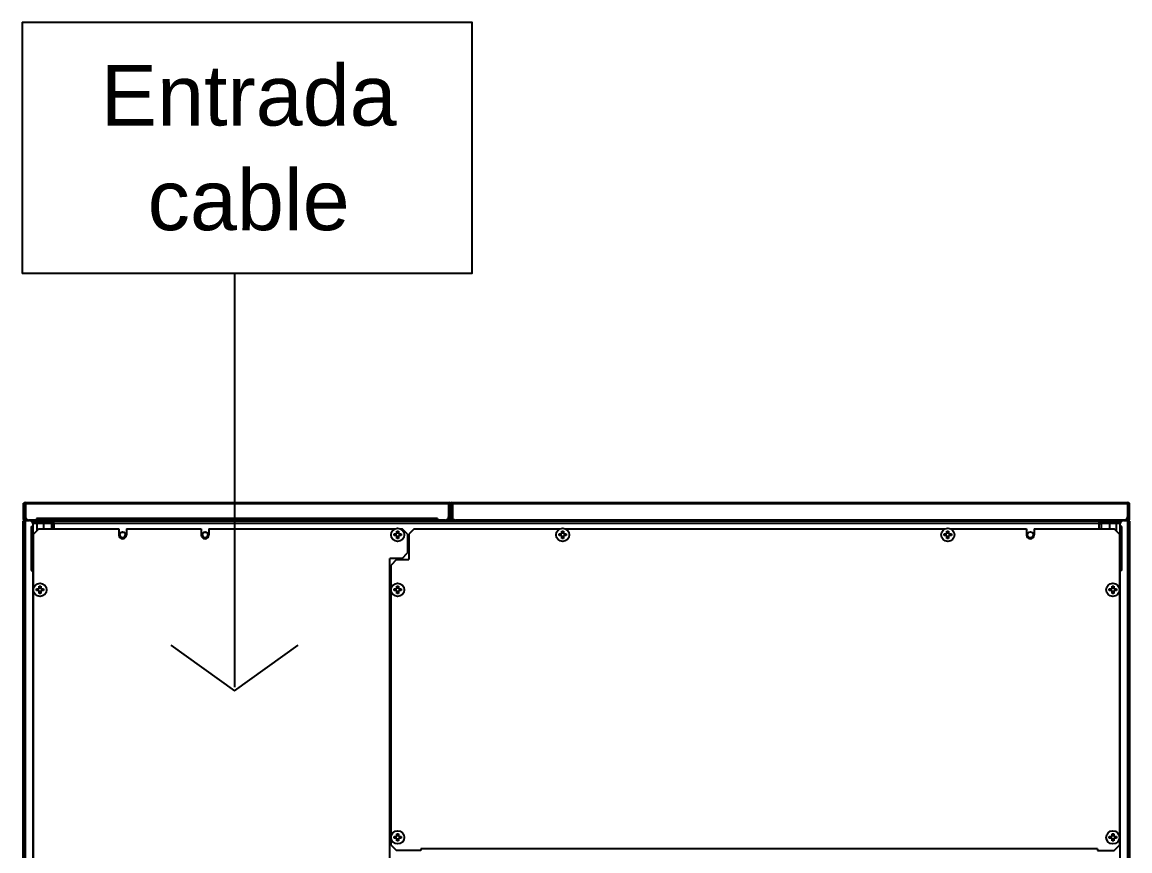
# Model space of a CAD drawing. Header units: millimetres. Extents: x -3 to 101, y -1 to 134.
# Drawn here: x -0.1 to 100.6, y 58.4 to 133.8 of the extents above; entities that cross this region are included whole.
import ezdxf
from ezdxf.enums import TextEntityAlignment as Align

# ---------------------------------------------------------------- set-up
doc = ezdxf.new("R2010")
doc.units = ezdxf.units.MM
doc.layers.add('DIMENSIONES', color=130, linetype='Continuous', lineweight=5)
doc.styles.get("Standard").update_dxf_attribs({"font": 'arial.ttf'})

msp = doc.modelspace()

# ---------------------------------------------------------------- linework, layer by layer
at = {"color": 7}
for p, q in [((-0.09, 133.75), (-0.09, 110.92)), ((19.22, 110.92), (19.22, 73.29)), ((13.44, 77.12), (19.22, 72.97)), ((19.22, 72.97), (24.99, 77.12)), ((36.14, 58.45), (33.94, 58.45)), ((97.64, 58.45), (99.14, 58.45))]:
    msp.add_line(p, q, dxfattribs=at)
for p, q in [((0.04, 88.54), (0.04, 90.02)), ((0.08, 90.02), (0.04, 90.02)), ((0.07, 89.88), (0.04, 89.88)), ((0.07, 88.6), (0.07, 89.96)), ((0.07, 89.96), (0.19, 89.96)), ((0.19, 88.74), (0.19, 89.96)), ((0.21, 89.88), (0.19, 89.88)), ((0.21, 90.1), (0.21, 89.98)), ((0.21, 90.1), (38.68, 90.1)), ((0.21, 88.72), (0.21, 89.98)), ((0.21, 89.98), (0.22, 89.98)), ((0.21, 89.96), (0.22, 89.96)), ((0.22, 90.1), (0.22, 88.78)), ((38.67, 89.96), (0.22, 89.96)), ((38.67, 90.1), (38.67, 88.78)), ((38.68, 89.98), (38.67, 89.98)), ((38.7, 89.88), (38.67, 89.88)), ((38.68, 90.1), (38.68, 89.98)), ((38.7, 89.96), (38.7, 88.74)), ((38.82, 89.96), (38.7, 89.96)), ((38.87, 90.02), (38.81, 90.02)), ((38.82, 89.96), (38.82, 88.6)), ((38.86, 89.88), (38.82, 89.88)), ((38.86, 88.59), (38.86, 89.96)), ((38.86, 89.96), (38.98, 89.96)), ((38.98, 88.59), (38.98, 89.96)), ((39.01, 89.88), (38.98, 89.88)), ((39, 90.1), (39, 89.98)), ((39, 90.1), (100.37, 90.1)), ((39, 89.98), (39.01, 89.98)), ((39.01, 90.1), (39.01, 88.78)), ((100.36, 89.96), (39.01, 89.96)), ((100.36, 90.1), (100.36, 88.78)), ((100.37, 89.98), (100.36, 89.98)), ((100.36, 89.96), (100.37, 89.96)), ((100.37, 90.1), (100.37, 89.98)), ((100.37, 89.97), (100.37, 88.72)), ((100.39, 89.88), (100.37, 89.88)), ((100.51, 89.96), (100.39, 89.96)), ((100.39, 89.96), (100.39, 88.74)), ((100.54, 90.02), (100.5, 90.02)), ((100.51, 89.96), (100.51, 88.6)), ((100.54, 89.88), (100.51, 89.88)), ((100.54, 88.54), (100.54, 90.02)), ((0.07, 88.74), (0.19, 88.74)), ((0.19, 88.6), (0.07, 88.6)), ((0.21, 88.6), (0.21, 88.72)), ((0.23, 88.72), (0.21, 88.72)), ((0.21, 88.6), (0.21, 88.48)), ((0.28, 88.6), (0.21, 88.6)), ((0.21, 88.6), (0.28, 88.6)), ((1.22, 88.62), (1.22, 88.48)), ((37.67, 88.62), (1.22, 88.62)), ((37.67, 88.62), (37.67, 88.48)), ((38.68, 88.6), (38.61, 88.6)), ((38.68, 88.72), (38.66, 88.72)), ((38.67, 88.78), (38.67, 88.72)), ((38.67, 88.6), (38.67, 88.57)), ((38.68, 88.6), (38.68, 88.72)), ((38.82, 88.74), (38.7, 88.74)), ((38.7, 88.6), (38.82, 88.6)), ((38.98, 88.59), (38.86, 88.59)), ((39.01, 88.62), (39.01, 88.78)), ((39.01, 88.64), (39.05, 88.64)), ((39.01, 88.5), (39.01, 88.62)), ((39.06, 88.62), (39.01, 88.62)), ((100.37, 88.6), (100.3, 88.6)), ((100.37, 88.72), (100.35, 88.72)), ((100.37, 88.6), (100.37, 88.72)), ((100.37, 88.6), (100.37, 88.48)), ((100.51, 88.74), (100.39, 88.74)), ((100.39, 88.6), (100.51, 88.6)), ((0, 3.4), (0, 88.4)), ((0, 88.4), (0.07, 88.4)), ((0, 88.1), (0.07, 88.1)), ((0.04, 88.54), (0.09, 88.54)), ((0.07, 3.34), (0.07, 88.46)), ((0.07, 88.46), (0.19, 88.46)), ((0.07, 88.45), (0.57, 88.45)), ((0.19, 88.46), (0.19, 88.45)), ((0.19, 88.45), (0.19, 3.35)), ((0.21, 88.48), (0.52, 88.48)), ((38.37, 88.48), (0.52, 88.48)), ((0.73, 88.4), (2.57, 88.4)), ((0.73, 87.9), (0.73, 83.9)), ((0.73, 87.9), (0.87, 87.9)), ((0.87, 88.2), (2.57, 88.2)), ((0.87, 88.15), (0.87, 3.65)), ((1.44, 87.7), (0.94, 87.2)), ((1.24, 88.2), (1.24, 87.55)), ((1.44, 87.7), (8.69, 87.7)), ((1.84, 88.2), (1.84, 87.7)), ((2.57, 88.4), (2.57, 88.2)), ((2.57, 88.4), (2.79, 88.4)), ((2.59, 88.18), (2.59, 87.7)), ((2.79, 88.18), (2.59, 88.18)), ((2.74, 88.48), (2.74, 88.4)), ((2.79, 88.4), (2.79, 88.48)), ((2.79, 87.7), (2.79, 88.4)), ((97.79, 88.4), (2.79, 88.4)), ((2.79, 88.18), (2.79, 87.7)), ((97.79, 88.18), (2.79, 88.18)), ((2.99, 88.4), (2.99, 88.48)), ((3.71, 88.48), (3.71, 88.4)), ((4.31, 88.48), (4.31, 88.4)), ((7.89, 88.48), (7.89, 88.4)), ((8.69, 87.7), (8.69, 87.15)), ((9.39, 87.7), (9.39, 87.15)), ((9.39, 87.7), (16.19, 87.7)), ((12.69, 88.4), (12.69, 88.48)), ((15.29, 88.48), (15.29, 88.4)), ((16.19, 87.7), (16.19, 87.15)), ((16.89, 87.7), (16.89, 87.15)), ((16.89, 87.7), (33.8, 87.7)), ((20.29, 88.4), (20.29, 88.48)), ((22.89, 88.48), (22.89, 88.4)), ((27.69, 88.4), (27.69, 88.48)), ((32.98, 88.48), (32.98, 88.45)), ((38.84, 88.45), (32.98, 88.45)), ((33.28, 88.48), (33.28, 88.45)), ((34.28, 87.7), (34.44, 87.7)), ((34.94, 87.2), (34.44, 87.7)), ((35.54, 87.7), (35.04, 87.2)), ((35.29, 88.4), (35.29, 88.45)), ((35.49, 88.4), (35.49, 88.45)), ((35.54, 87.7), (48.8, 87.7)), ((36.21, 88.45), (36.21, 88.4)), ((36.81, 88.45), (36.81, 88.4)), ((38.84, 88.57), (38.58, 88.57)), ((38.84, 88.45), (38.84, 88.57)), ((39.01, 88.54), (38.97, 88.54)), ((39.2, 88.5), (39.01, 88.5)), ((39.01, 88.5), (39.2, 88.5)), ((100.06, 88.48), (39.31, 88.48)), ((49.28, 87.7), (83.8, 87.7)), ((84.28, 87.7), (91.19, 87.7)), ((91.19, 87.7), (91.19, 87.15)), ((91.89, 87.7), (91.89, 87.15)), ((91.89, 87.7), (99.14, 87.7)), ((97.79, 87.7), (97.79, 88.4)), ((97.79, 88.18), (97.99, 88.18)), ((97.79, 87.7), (97.79, 88.18)), ((97.99, 87.7), (97.99, 88.18)), ((98.01, 88.4), (99.85, 88.4)), ((98.01, 88.4), (98.01, 88.2)), ((98.01, 88.2), (99.71, 88.2)), ((98.74, 88.2), (98.74, 87.7)), ((99.64, 87.2), (99.14, 87.7)), ((99.34, 88.2), (99.34, 87.53)), ((99.71, 3.65), (99.71, 88.15)), ((99.85, 87.9), (99.71, 87.9)), ((99.85, 83.9), (99.85, 87.9)), ((100.01, 88.45), (100.51, 88.45)), ((100.37, 88.48), (100.06, 88.48)), ((100.51, 88.46), (100.39, 88.46)), ((100.39, 88.46), (100.39, 88.45)), ((100.39, 3.35), (100.39, 88.45)), ((100.54, 88.54), (100.49, 88.54)), ((100.51, 3.34), (100.51, 88.46)), ((100.58, 88.4), (100.51, 88.4)), ((100.58, 88.1), (100.51, 88.1)), ((100.58, 3.4), (100.58, 88.4)), ((0.94, 49.2), (0.94, 87.2)), ((1.24, 87.55), (1.26, 87.52)), ((8.79, 87.15), (8.77, 87.15)), ((8.79, 87.14), (8.77, 87.14)), ((8.9, 86.94), (8.89, 86.92)), ((9.18, 86.94), (9.19, 86.92)), ((9.29, 87.15), (9.31, 87.15)), ((9.29, 87.14), (9.31, 87.14)), ((16.29, 87.15), (16.27, 87.15)), ((16.29, 87.14), (16.27, 87.14)), ((16.4, 86.94), (16.39, 86.92)), ((16.68, 86.94), (16.69, 86.92)), ((16.79, 87.15), (16.81, 87.15)), ((16.79, 87.14), (16.81, 87.14)), ((33.71, 87.08), (33.71, 87.23)), ((33.71, 87.23), (33.96, 87.23)), ((33.96, 87.08), (33.71, 87.08)), ((33.96, 87.23), (33.96, 87.48)), ((33.96, 87.48), (34.11, 87.48)), ((33.96, 86.83), (33.96, 87.08)), ((34.11, 86.83), (33.96, 86.83)), ((34.11, 87.48), (34.11, 87.23)), ((34.11, 87.23), (34.36, 87.23)), ((34.11, 87.08), (34.11, 86.83)), ((34.36, 87.08), (34.11, 87.08)), ((34.36, 87.23), (34.36, 87.08)), ((34.94, 87.2), (34.94, 85.5)), ((35.04, 87.2), (35.04, 84.9)), ((48.71, 87.08), (48.71, 87.23)), ((48.71, 87.23), (48.96, 87.23)), ((48.96, 87.08), (48.71, 87.08)), ((48.96, 87.23), (48.96, 87.48)), ((48.96, 87.48), (49.11, 87.48)), ((48.96, 86.83), (48.96, 87.08)), ((49.11, 86.83), (48.96, 86.83)), ((49.11, 87.48), (49.11, 87.23)), ((49.11, 87.23), (49.36, 87.23)), ((49.11, 87.08), (49.11, 86.83)), ((49.36, 87.08), (49.11, 87.08)), ((49.36, 87.23), (49.36, 87.08)), ((83.71, 87.08), (83.71, 87.23)), ((83.71, 87.23), (83.96, 87.23)), ((83.96, 87.08), (83.71, 87.08)), ((83.96, 87.23), (83.96, 87.48)), ((83.96, 87.48), (84.11, 87.48)), ((83.96, 86.83), (83.96, 87.08)), ((84.11, 86.83), (83.96, 86.83)), ((84.11, 87.48), (84.11, 87.23)), ((84.11, 87.23), (84.36, 87.23)), ((84.11, 87.08), (84.11, 86.83)), ((84.36, 87.08), (84.11, 87.08)), ((84.36, 87.23), (84.36, 87.08)), ((99.32, 87.52), (99.34, 87.54)), ((99.33, 87.51), (99.34, 87.53)), ((99.64, 87.2), (99.64, 58.95)), ((35.04, 86.12), (34.94, 86.12)), ((35.04, 85.9), (34.94, 85.9)), ((33.34, 51.2), (33.34, 85)), ((34.44, 85), (33.34, 85)), ((33.94, 84.9), (33.44, 84.4)), ((33.94, 84.9), (35.04, 84.9)), ((34.44, 85), (34.94, 85.5)), ((0.73, 83.9), (0.87, 83.9)), ((0.94, 83.6), (0.87, 83.6)), ((33.44, 58.95), (33.44, 84.4)), ((99.71, 83.6), (99.64, 83.6)), ((99.85, 83.9), (99.71, 83.9)), ((0.07, 82.9), (0, 82.9)), ((0.94, 83.4), (0.87, 83.4)), ((0.94, 83.4), (0.87, 83.4)), ((99.71, 83.4), (99.64, 83.4)), ((99.71, 83.4), (99.64, 83.4)), ((100.51, 82.9), (100.58, 82.9)), ((1.21, 82.08), (1.21, 82.23)), ((1.21, 82.23), (1.46, 82.23)), ((1.46, 82.08), (1.21, 82.08)), ((1.46, 82.23), (1.46, 82.48)), ((1.46, 82.48), (1.61, 82.48)), ((1.46, 81.83), (1.46, 82.08)), ((1.61, 81.83), (1.46, 81.83)), ((1.61, 82.48), (1.61, 82.23)), ((1.61, 82.23), (1.86, 82.23)), ((1.61, 82.08), (1.61, 81.83)), ((1.86, 82.08), (1.61, 82.08)), ((1.86, 82.23), (1.86, 82.08)), ((33.71, 82.08), (33.71, 82.23)), ((33.71, 82.23), (33.96, 82.23)), ((33.96, 82.08), (33.71, 82.08)), ((33.96, 82.23), (33.96, 82.48)), ((33.96, 82.48), (34.11, 82.48)), ((33.96, 81.83), (33.96, 82.08)), ((34.11, 81.83), (33.96, 81.83)), ((34.11, 82.48), (34.11, 82.23)), ((34.11, 82.23), (34.36, 82.23)), ((34.11, 82.08), (34.11, 81.83)), ((34.36, 82.08), (34.11, 82.08)), ((34.36, 82.23), (34.36, 82.08)), ((98.71, 82.23), (98.96, 82.23)), ((98.71, 82.08), (98.71, 82.23)), ((98.96, 82.08), (98.71, 82.08)), ((98.96, 82.48), (99.11, 82.48)), ((98.96, 82.23), (98.96, 82.48)), ((98.96, 81.83), (98.96, 82.08)), ((99.11, 81.83), (98.96, 81.83)), ((99.11, 82.48), (99.11, 82.23)), ((99.11, 82.23), (99.36, 82.23)), ((99.36, 82.08), (99.11, 82.08)), ((99.11, 82.08), (99.11, 81.83)), ((99.36, 82.23), (99.36, 82.08)), ((33.71, 59.58), (33.71, 59.73)), ((33.71, 59.73), (33.96, 59.73)), ((33.96, 59.58), (33.71, 59.58)), ((33.96, 59.73), (33.96, 59.98)), ((33.96, 59.98), (34.11, 59.98)), ((33.96, 59.33), (33.96, 59.58)), ((34.11, 59.98), (34.11, 59.73)), ((34.11, 59.73), (34.36, 59.73)), ((34.11, 59.58), (34.11, 59.33)), ((34.36, 59.58), (34.11, 59.58)), ((34.36, 59.73), (34.36, 59.58)), ((98.71, 59.73), (98.96, 59.73)), ((98.71, 59.58), (98.71, 59.73)), ((98.96, 59.58), (98.71, 59.58)), ((98.96, 59.98), (99.11, 59.98)), ((98.96, 59.73), (98.96, 59.98)), ((98.96, 59.33), (98.96, 59.58)), ((99.11, 59.98), (99.11, 59.73)), ((99.11, 59.73), (99.36, 59.73)), ((99.36, 59.58), (99.11, 59.58)), ((99.11, 59.58), (99.11, 59.33)), ((99.36, 59.73), (99.36, 59.58)), ((33.44, 58.95), (33.94, 58.45)), ((34.11, 59.33), (33.96, 59.33)), ((36.14, 58.62), (36.14, 58.45)), ((97.64, 58.62), (36.14, 58.62)), ((97.64, 58.62), (97.64, 58.45)), ((99.11, 59.33), (98.96, 59.33)), ((99.14, 58.45), (99.64, 58.95))]:
    msp.add_line(p, q)
msp.add_lwpolyline([(-0.09, 133.75), (40.79, 133.75), (40.79, 110.92), (-0.09, 110.92)], dxfattribs=at)
for points in [[(1.29, 87.55), (1.27, 87.55), (1.26, 87.55), (1.25, 87.55), (1.24, 87.55)], [(8.97, 86.89), (8.93, 86.92), (8.88, 86.96), (8.84, 87.01), (8.82, 87.06), (8.8, 87.12), (8.78, 87.18), (8.78, 87.22)], [(8.86, 87.35), (8.88, 87.36), (8.94, 87.39), (9, 87.4), (9.05, 87.4), (9.1, 87.4), (9.15, 87.38), (9.2, 87.36), (9.22, 87.35)], [(9.3, 87.22), (9.3, 87.17), (9.28, 87.11), (9.26, 87.05), (9.23, 87), (9.19, 86.96), (9.15, 86.92), (9.11, 86.89)], [(16.47, 86.89), (16.43, 86.92), (16.38, 86.96), (16.34, 87.01), (16.32, 87.06), (16.3, 87.12), (16.28, 87.18), (16.28, 87.22)], [(16.36, 87.35), (16.38, 87.36), (16.44, 87.39), (16.5, 87.4), (16.55, 87.4), (16.6, 87.4), (16.65, 87.38), (16.7, 87.36), (16.72, 87.35)], [(16.8, 87.22), (16.8, 87.17), (16.78, 87.11), (16.76, 87.05), (16.73, 87), (16.69, 86.96), (16.65, 86.92), (16.61, 86.89)], [(99.34, 87.54), (99.33, 87.55), (99.32, 87.55), (99.31, 87.55), (99.29, 87.55)], [(99.34, 87.53), (99.34, 87.53), (99.34, 87.54), (99.34, 87.54)]]:
    msp.add_lwpolyline(points)
for centre, radius in [((34.04, 87.15), 0.6), ((49.04, 87.15), 0.6), ((84.04, 87.15), 0.6), ((9.04, 87.15), 0.27), ((16.54, 87.15), 0.27), ((91.54, 87.15), 0.27), ((1.54, 82.15), 0.6), ((34.04, 82.15), 0.6), ((99.04, 82.15), 0.6), ((34.04, 59.65), 0.6), ((99.04, 59.65), 0.6)]:
    msp.add_circle(centre, radius)
for centre, radius, start, end in [((0.21, 89.96), 0.14, 90, 180), ((0.21, 89.96), 0.02, 90, 180), ((38.68, 89.96), 0.14, 0, 90), ((38.68, 89.96), 0.02, 0, 90), ((39, 89.96), 0.14, 90, 180), ((39, 89.96), 0.02, 90, 180), ((100.37, 89.96), 0.14, 0, 90), ((100.37, 89.96), 0.02, 0, 90), ((0.34, 88.7), 0.3, 180, 213.7878), ((0.21, 88.74), 0.14, 180, 270), ((0.21, 88.46), 0.14, 90, 180), ((0.21, 88.74), 0.02, 180, 270), ((0.52, 88.78), 0.3, 180, 270), ((38.37, 88.78), 0.3, 270, 0), ((38.68, 88.74), 0.14, 270, 0), ((38.68, 88.74), 0.02, 270, 0), ((38.84, 88.59), 0.14, 270, 0), ((38.84, 88.59), 0.02, 270, 0), ((39.31, 88.78), 0.3, 180, 270), ((100.06, 88.78), 0.3, 270, 0), ((100.37, 88.74), 0.14, 270, 0), ((100.37, 88.74), 0.02, 270, 0), ((100.37, 88.46), 0.14, 0, 90), ((100.24, 88.7), 0.3, 326.2122, 0), ((0.18, 88.54), 0.14, 180, 218.0375), ((0.21, 88.46), 0.02, 90, 180), ((0.57, 88.15), 0.3, 0, 90), ((2.57, 88.18), 0.22, 0, 90), ((2.57, 88.18), 0.02, 0, 90), ((98.01, 88.18), 0.22, 90, 180), ((98.01, 88.18), 0.02, 90, 180), ((100.01, 88.15), 0.3, 90, 180), ((100.37, 88.46), 0.02, 0, 90), ((100.4, 88.54), 0.14, 321.9625, 0), ((9.04, 87.15), 0.35, 180, 0), ((9.04, 87.15), 0.25, 183.0907, 236.9093), ((9.04, 87.15), 0.25, 303.0907, 356.9093), ((16.54, 87.15), 0.35, 180, 0), ((16.54, 87.15), 0.25, 183.0907, 236.9093), ((16.54, 87.15), 0.25, 303.0907, 356.9093), ((91.54, 87.15), 0.35, 180, 0)]:
    msp.add_arc(centre, radius, start, end)

# ---------------------------------------------------------------- texts
at = {"layer": 'DIMENSIONES', "color": 7, "linetype": 'Continuous', "lineweight": 18}
for s, p in [('Entrada', (20.5, 127.21)), ('cable', (20.5, 117.7))]:
    msp.add_text(s, height=5.5, dxfattribs=at).set_placement(p, align=Align.MIDDLE)

doc.saveas('drawing.dxf')
